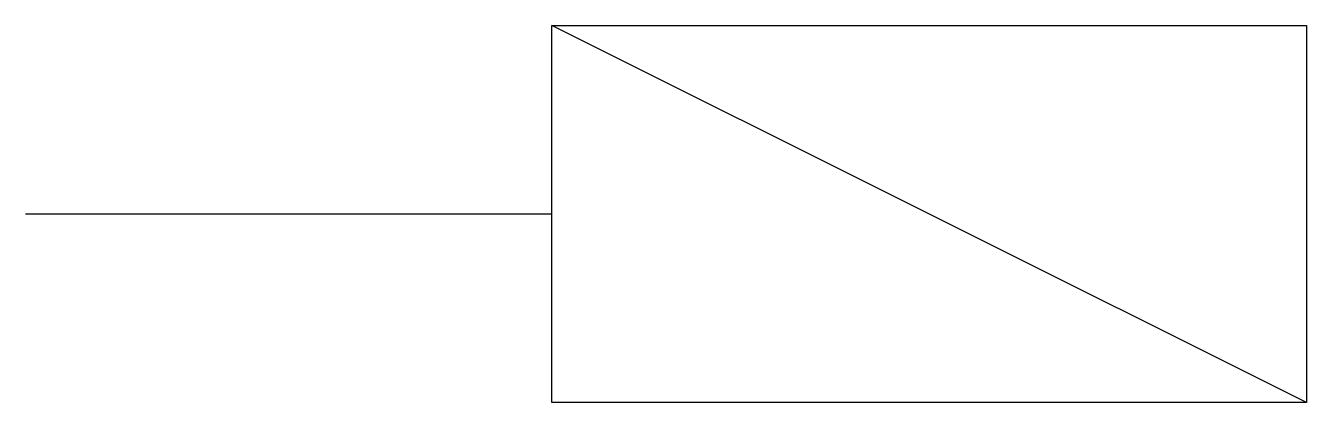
# Model space of a CAD drawing. Header units: millimetres. Extents: x 0 to 1.7, y -0.25 to 0.25.
import ezdxf

# ---------------------------------------------------------------- set-up
doc = ezdxf.new("R2010")
doc.units = ezdxf.units.MM

msp = doc.modelspace()

# ---------------------------------------------------------------- linework, layer by layer
at = {"color": 0}
for p, q in [((1.6977, -0.25), (0.6977, 0.25)), ((0.6977, 0.25), (1.6977, 0.25)), ((0.6977, -0.25), (0.6977, 0.25)), ((1.6977, 0.25), (1.6977, -0.25)), ((0, 0), (0.6977, 0)), ((1.6977, -0.25), (0.6977, -0.25))]:
    msp.add_line(p, q, dxfattribs=at)

doc.saveas('drawing.dxf')
